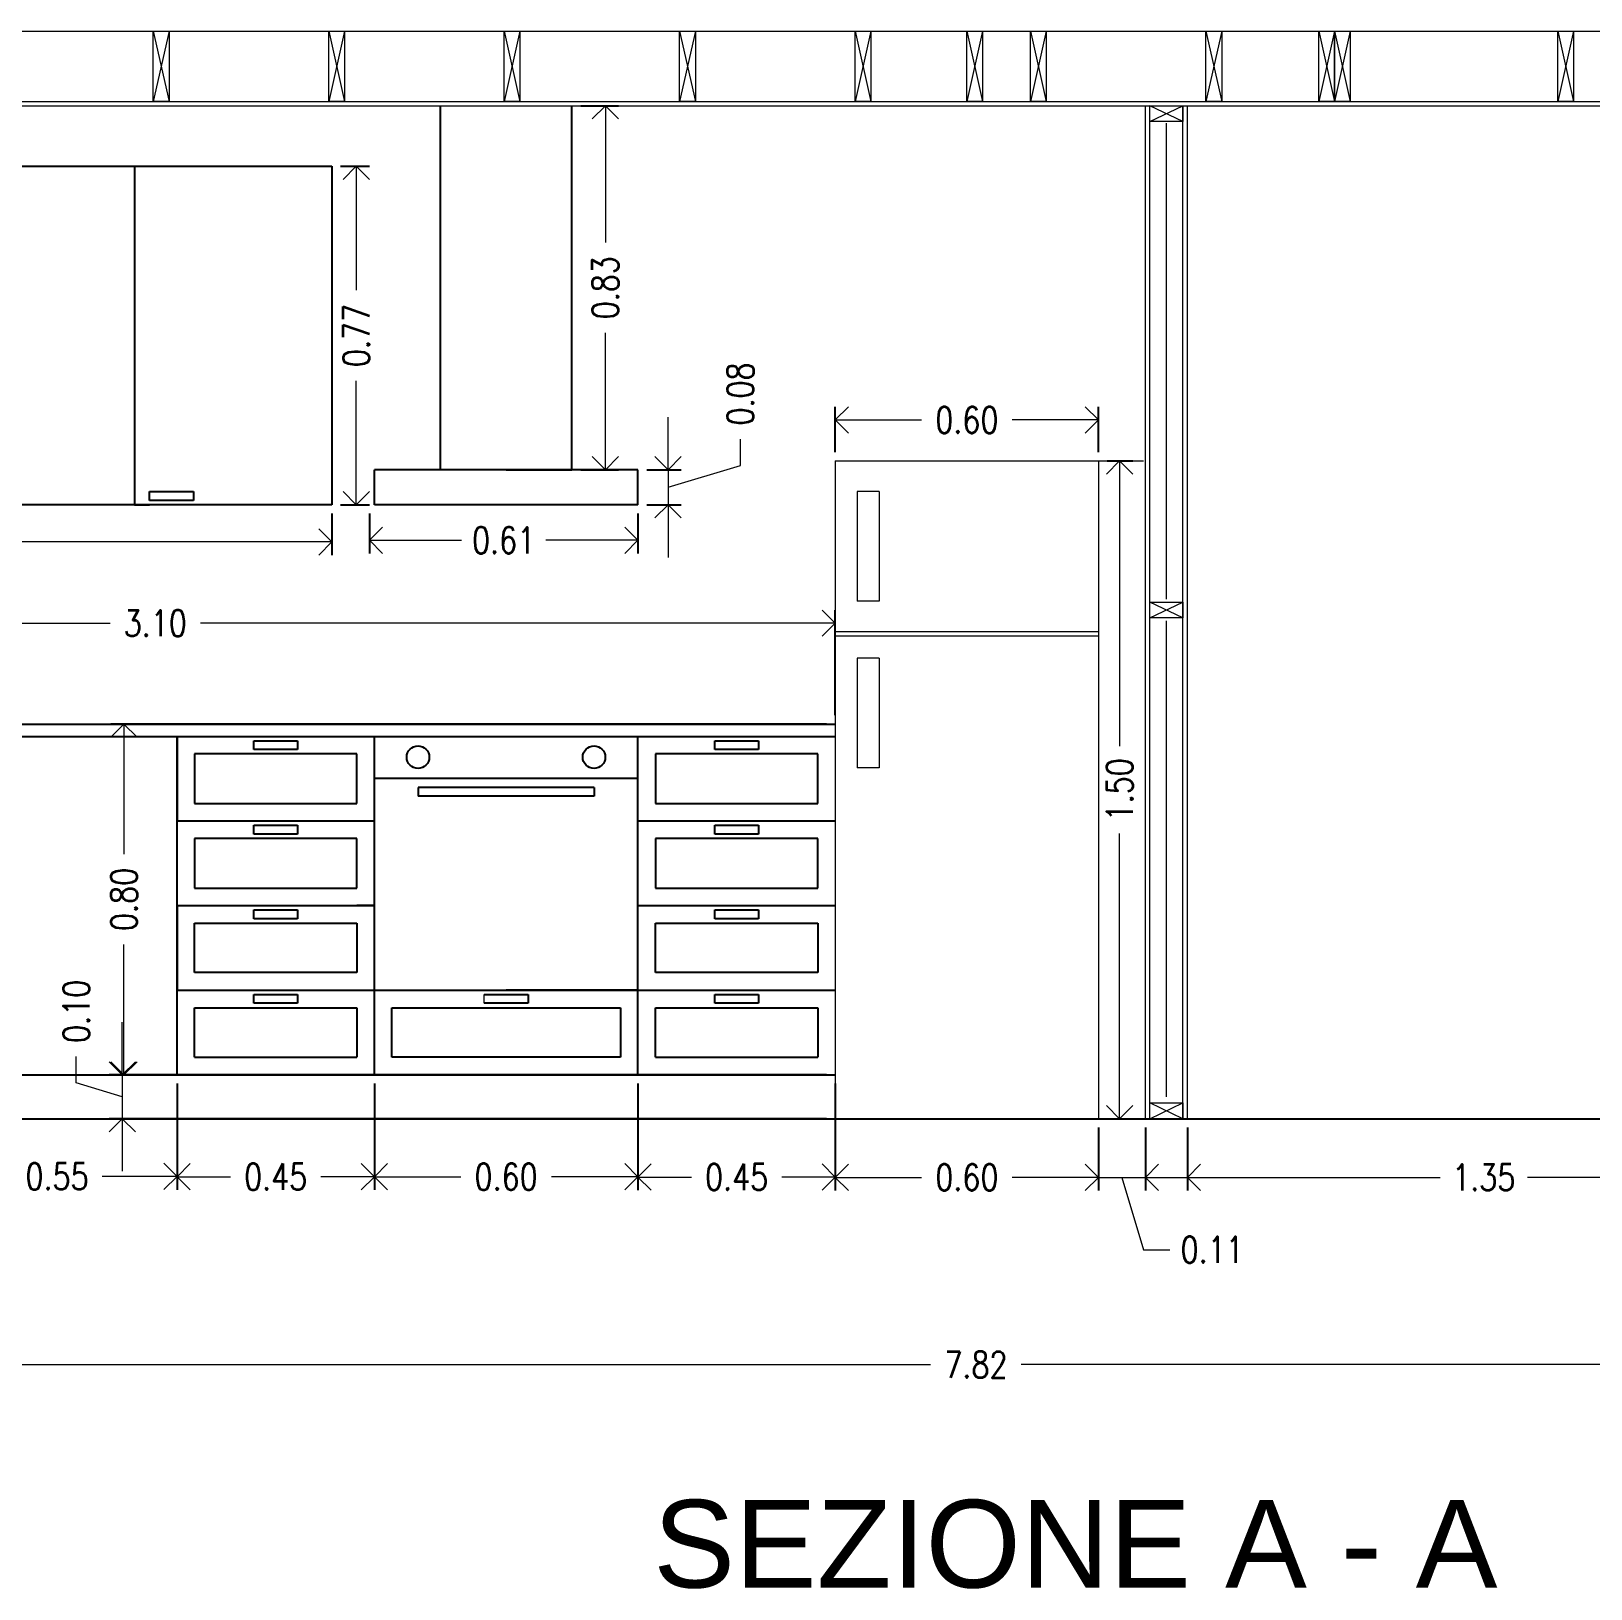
# Model space of a CAD drawing. Header units: inches. Extents: x -102.5 to -49.9, y 36.2 to 69.9.
# Drawn here: x -90.622 to -87.066, y 43.2 to 46.753 of the extents above; entities that cross this region are included whole.
import ezdxf

# ---------------------------------------------------------------- set-up
doc = ezdxf.new("R2010")
doc.units = ezdxf.units.IN
doc.header["$MEASUREMENT"] = 0
doc.layers.get('DEFPOINTS').update_dxf_attribs({"color": 210})
for name, color, linetype, lineweight in [('A-ANNO-DIMS', 3, 'Continuous', 18), ('A-DETL-MBND', 3, 'Continuous', 18), ('A-WALL-PATT', 8, 'Continuous', 18), ('A-WALL-STUD', 3, 'Continuous', 18), ('arredi', 7, 'Continuous', 20)]:
    doc.layers.add(name, color=color, linetype=linetype, lineweight=lineweight)
doc.styles.add('E-ROMANS', font='romans.shx', dxfattribs={"width": 0.8})
doc.styles.get("Standard").update_dxf_attribs({"font": 'Arial.ttf'})
doc.dimstyles.new('Fabio1', dxfattribs={"dimscale": 0.001, "dimtxt": 60, "dimasz": 60, "dimexe": 30, "dimexo": 20, "dimgap": 30, "dimtad": 0, "dimzin": 0, "dimdsep": 46, "dimtxsty": 'E-ROMANS', "dimblk": 'OPEN90', "dimcen": 90, "dimclrd": 3, "dimclre": 3, "dimclrt": 3, "dimadec": 0, "dimazin": 0, "dimtfac": 1, "dimtmove": 1, "dimatfit": 3, "dimldrblk": 'OPEN90', "dimfxl": 1, "dimtfill": 1, "dimtolj": 1, "dimtzin": 0, "dimlwd": -1, "dimarcsym": 0})

# ---------------------------------------------------------------- blocks, each defined once
blk = doc.blocks.new('_Open90')
at = {"color": 0, "linetype": 'ByBlock', "lineweight": -2}
for p, q in [((0, 0), (-1, 0)), ((-0.5, 0.5), (0, 0)), ((0, 0), (-0.5, -0.5))]:
    blk.add_line(p, q, dxfattribs=at)
blk = doc.blocks.new('*D1303')
at = {"layer": 'A-ANNO-DIMS', "color": 3, "lineweight": -2, "transparency": 16777216}
for p, q in [((-88.7889, 45.7926), (-88.7889, 45.896)), ((-88.1889, 45.7926), (-88.1889, 45.896))]:
    blk.add_line(p, q, dxfattribs=at)
at = {"layer": 'A-ANNO-DIMS', "color": 3, "transparency": 16777216}
for p, q in [((-88.7289, 45.866), (-88.5921, 45.866)), ((-88.2489, 45.866), (-88.3858, 45.866))]:
    blk.add_line(p, q, dxfattribs=at)
at = {"layer": 'DEFPOINTS', "color": 0, "transparency": 16777216}
for p in [(-88.1889, 45.866), (-88.7889, 45.7726), (-88.1889, 45.7726)]:
    blk.add_point(p, dxfattribs=at)
at = {"layer": 'A-ANNO-DIMS', "color": 3, "transparency": 16777216, "xscale": 0.06, "yscale": 0.06, "zscale": 0.06, "rotation": 180}
blk.add_blockref('_Open90', (-88.7889, 45.866), dxfattribs=at)
at = {"layer": 'A-ANNO-DIMS', "color": 3, "transparency": 16777216, "xscale": 0.06, "yscale": 0.06, "zscale": 0.06}
blk.add_blockref('_Open90', (-88.1889, 45.866), dxfattribs=at)
at = {"layer": 'A-ANNO-DIMS', "color": 3, "transparency": 16777216, "insert": (-88.4889, 45.866), "char_height": 0.06, "attachment_point": 5, "style": 'E-ROMANS', "bg_fill": 3, "box_fill_scale": 1.25, "bg_fill_color": 256, "bg_fill_true_color": 13158600, "bg_fill_transparency": 0}
blk.add_mtext('\\A1;0.60', dxfattribs=at)
blk = doc.blocks.new('*D1304')
at = {"layer": 'A-ANNO-DIMS', "color": 3, "lineweight": -2, "transparency": 16777216}
for p, q in [((-91.8898, 45.6526), (-91.8898, 45.558)), ((-89.9367, 45.6526), (-89.9367, 45.558))]:
    blk.add_line(p, q, dxfattribs=at)
at = {"layer": 'A-ANNO-DIMS', "color": 3, "transparency": 16777216}
for p, q in [((-91.8298, 45.588), (-91.013, 45.588)), ((-89.9967, 45.588), (-90.8135, 45.588))]:
    blk.add_line(p, q, dxfattribs=at)
at = {"layer": 'DEFPOINTS', "color": 0, "transparency": 16777216}
for p in [(-91.8898, 45.6726), (-89.9367, 45.6726), (-89.9367, 45.588)]:
    blk.add_point(p, dxfattribs=at)
at = {"layer": 'A-ANNO-DIMS', "color": 3, "transparency": 16777216, "xscale": 0.06, "yscale": 0.06, "zscale": 0.06, "rotation": 180}
blk.add_blockref('_Open90', (-91.8898, 45.588), dxfattribs=at)
at = {"layer": 'A-ANNO-DIMS', "color": 3, "transparency": 16777216, "xscale": 0.06, "yscale": 0.06, "zscale": 0.06}
blk.add_blockref('_Open90', (-89.9367, 45.588), dxfattribs=at)
at = {"layer": 'A-ANNO-DIMS', "color": 3, "transparency": 16777216, "insert": (-90.9133, 45.588), "char_height": 0.06, "attachment_point": 5, "style": 'E-ROMANS', "bg_fill": 3, "box_fill_scale": 1.25, "bg_fill_color": 256, "bg_fill_true_color": 13158600, "bg_fill_transparency": 0}
blk.add_mtext('\\A1;1.95', dxfattribs=at)
blk = doc.blocks.new('*D1291')
at = {"layer": 'A-ANNO-DIMS', "color": 3, "lineweight": -2, "transparency": 16777216}
for p, q in [((-89.9167, 46.4445), (-89.8512, 46.4445)), ((-89.9167, 45.6726), (-89.8512, 45.6726))]:
    blk.add_line(p, q, dxfattribs=at)
at = {"layer": 'A-ANNO-DIMS', "color": 3, "transparency": 16777216}
for p, q in [((-89.8812, 46.3845), (-89.8812, 46.1617)), ((-89.8812, 45.7326), (-89.8812, 45.9554))]:
    blk.add_line(p, q, dxfattribs=at)
at = {"layer": 'DEFPOINTS', "color": 0, "transparency": 16777216}
for p in [(-89.9367, 46.4445), (-89.9367, 45.6726), (-89.8812, 45.6726)]:
    blk.add_point(p, dxfattribs=at)
at = {"layer": 'A-ANNO-DIMS', "color": 3, "transparency": 16777216, "xscale": 0.06, "yscale": 0.06, "zscale": 0.06}
for p, rotation in [((-89.8812, 46.4445), 90), ((-89.8812, 45.6726), 270)]:
    blk.add_blockref('_Open90', p, dxfattribs=dict(at, rotation=rotation))
at = {"layer": 'A-ANNO-DIMS', "color": 3, "transparency": 16777216, "insert": (-89.8812, 46.0586), "char_height": 0.06, "attachment_point": 5, "rotation": 90, "style": 'E-ROMANS', "bg_fill": 3, "box_fill_scale": 1.25, "bg_fill_color": 256, "bg_fill_true_color": 13158600, "bg_fill_transparency": 0}
blk.add_mtext('\\A1;0.77', dxfattribs=at)
blk = doc.blocks.new('*D1292')
at = {"layer": 'A-ANNO-DIMS', "color": 3, "lineweight": -2, "transparency": 16777216}
for p, q in [((-89.8512, 45.6526), (-89.8512, 45.5618)), ((-89.2389, 45.6526), (-89.2389, 45.5618))]:
    blk.add_line(p, q, dxfattribs=at)
at = {"layer": 'A-ANNO-DIMS', "color": 3, "transparency": 16777216}
for p, q in [((-89.7912, 45.5918), (-89.6413, 45.5918)), ((-89.2989, 45.5918), (-89.4488, 45.5918))]:
    blk.add_line(p, q, dxfattribs=at)
at = {"layer": 'DEFPOINTS', "color": 0, "transparency": 16777216}
for p in [(-89.8512, 45.6726), (-89.2389, 45.6726), (-89.2389, 45.5918)]:
    blk.add_point(p, dxfattribs=at)
at = {"layer": 'A-ANNO-DIMS', "color": 3, "transparency": 16777216, "xscale": 0.06, "yscale": 0.06, "zscale": 0.06, "rotation": 180}
blk.add_blockref('_Open90', (-89.8512, 45.5918), dxfattribs=at)
at = {"layer": 'A-ANNO-DIMS', "color": 3, "transparency": 16777216, "xscale": 0.06, "yscale": 0.06, "zscale": 0.06}
blk.add_blockref('_Open90', (-89.2389, 45.5918), dxfattribs=at)
at = {"layer": 'A-ANNO-DIMS', "color": 3, "transparency": 16777216, "insert": (-89.5451, 45.5918), "char_height": 0.06, "attachment_point": 5, "style": 'E-ROMANS', "bg_fill": 3, "box_fill_scale": 1.25, "bg_fill_color": 256, "bg_fill_true_color": 13158600, "bg_fill_transparency": 0}
blk.add_mtext('\\A1;0.61', dxfattribs=at)
blk = doc.blocks.new('*D1293')
at = {"layer": 'A-ANNO-DIMS', "color": 3, "lineweight": -2, "transparency": 16777216}
for p, q in [((-89.3693, 46.5826), (-89.2831, 46.5826)), ((-89.3693, 45.7526), (-89.2831, 45.7526))]:
    blk.add_line(p, q, dxfattribs=at)
at = {"layer": 'A-ANNO-DIMS', "color": 3, "transparency": 16777216}
for p, q in [((-89.3131, 46.5226), (-89.3131, 46.2708)), ((-89.3131, 45.8126), (-89.3131, 46.0645))]:
    blk.add_line(p, q, dxfattribs=at)
at = {"layer": 'DEFPOINTS', "color": 0, "transparency": 16777216}
for p in [(-89.3893, 46.5826), (-89.3893, 45.7526), (-89.3131, 45.7526)]:
    blk.add_point(p, dxfattribs=at)
at = {"layer": 'A-ANNO-DIMS', "color": 3, "transparency": 16777216, "xscale": 0.06, "yscale": 0.06, "zscale": 0.06}
for p, rotation in [((-89.3131, 46.5826), 90), ((-89.3131, 45.7526), 270)]:
    blk.add_blockref('_Open90', p, dxfattribs=dict(at, rotation=rotation))
at = {"layer": 'A-ANNO-DIMS', "color": 3, "transparency": 16777216, "insert": (-89.3131, 46.1676), "char_height": 0.06, "attachment_point": 5, "rotation": 90, "style": 'E-ROMANS', "bg_fill": 3, "box_fill_scale": 1.25, "bg_fill_color": 256, "bg_fill_true_color": 13158600, "bg_fill_transparency": 0}
blk.add_mtext('\\A1;0.83', dxfattribs=at)
blk = doc.blocks.new('*D1294')
at = {"layer": 'A-ANNO-DIMS', "color": 3, "transparency": 16777216}
for p, q in [((-89.1701, 45.8126), (-89.1701, 45.8726)), ((-89.0051, 45.7621), (-89.0051, 45.8221)), ((-89.1701, 45.7126), (-89.0051, 45.7621)), ((-89.1701, 45.7526), (-89.1701, 45.6726)), ((-89.1701, 45.7526), (-89.1701, 45.6726)), ((-89.1701, 45.6126), (-89.1701, 45.5526))]:
    blk.add_line(p, q, dxfattribs=at)
at = {"layer": 'A-ANNO-DIMS', "color": 3, "lineweight": -2, "transparency": 16777216}
for p, q in [((-89.2189, 45.7526), (-89.1401, 45.7526)), ((-89.2189, 45.6726), (-89.1401, 45.6726))]:
    blk.add_line(p, q, dxfattribs=at)
at = {"layer": 'DEFPOINTS', "color": 0, "transparency": 16777216}
for p in [(-89.2389, 45.7526), (-89.2389, 45.6726), (-89.1701, 45.6726)]:
    blk.add_point(p, dxfattribs=at)
at = {"layer": 'A-ANNO-DIMS', "color": 3, "transparency": 16777216, "xscale": 0.06, "yscale": 0.06, "zscale": 0.06}
for p, rotation in [((-89.1701, 45.7526), 270), ((-89.1701, 45.6726), 90)]:
    blk.add_blockref('_Open90', p, dxfattribs=dict(at, rotation=rotation))
at = {"layer": 'A-ANNO-DIMS', "color": 3, "transparency": 16777216, "insert": (-89.0051, 45.9253), "char_height": 0.06, "attachment_point": 5, "rotation": 90, "style": 'E-ROMANS', "bg_fill": 3, "box_fill_scale": 1.25, "bg_fill_color": 256, "bg_fill_true_color": 13158600, "bg_fill_transparency": 0}
blk.add_mtext('\\A1;0.08', dxfattribs=at)
blk = doc.blocks.new('*D1295')
at = {"layer": 'A-ANNO-DIMS', "color": 3, "lineweight": -2, "transparency": 16777216}
for p, q in [((-91.8898, 45.1926), (-91.8898, 45.4326)), ((-88.7889, 45.1926), (-88.7889, 45.4326))]:
    blk.add_line(p, q, dxfattribs=at)
at = {"layer": 'A-ANNO-DIMS', "color": 3, "transparency": 16777216}
for p, q in [((-91.8298, 45.4026), (-90.4425, 45.4026)), ((-88.8489, 45.4026), (-90.2362, 45.4026))]:
    blk.add_line(p, q, dxfattribs=at)
at = {"layer": 'DEFPOINTS', "color": 0, "transparency": 16777216}
for p in [(-88.7889, 45.4026), (-91.8898, 45.1726), (-88.7889, 45.1726)]:
    blk.add_point(p, dxfattribs=at)
at = {"layer": 'A-ANNO-DIMS', "color": 3, "transparency": 16777216, "xscale": 0.06, "yscale": 0.06, "zscale": 0.06, "rotation": 180}
blk.add_blockref('_Open90', (-91.8898, 45.4026), dxfattribs=at)
at = {"layer": 'A-ANNO-DIMS', "color": 3, "transparency": 16777216, "xscale": 0.06, "yscale": 0.06, "zscale": 0.06}
blk.add_blockref('_Open90', (-88.7889, 45.4026), dxfattribs=at)
at = {"layer": 'A-ANNO-DIMS', "color": 3, "transparency": 16777216, "insert": (-90.3394, 45.4026), "char_height": 0.06, "attachment_point": 5, "style": 'E-ROMANS', "bg_fill": 3, "box_fill_scale": 1.25, "bg_fill_color": 256, "bg_fill_true_color": 13158600, "bg_fill_transparency": 0}
blk.add_mtext('\\A1;3.10', dxfattribs=at)
blk = doc.blocks.new('*D1296')
at = {"layer": 'A-ANNO-DIMS', "color": 3, "lineweight": -2, "transparency": 16777216}
for p, q in [((-88.8089, 45.1726), (-90.4407, 45.1726)), ((-88.8089, 44.3726), (-90.4407, 44.3726))]:
    blk.add_line(p, q, dxfattribs=at)
at = {"layer": 'A-ANNO-DIMS', "color": 3, "transparency": 16777216}
for p, q in [((-90.4107, 45.1126), (-90.4107, 44.8758)), ((-90.4107, 44.4326), (-90.4107, 44.6695))]:
    blk.add_line(p, q, dxfattribs=at)
at = {"layer": 'DEFPOINTS', "color": 0, "transparency": 16777216}
for p in [(-88.7889, 45.1726), (-90.4107, 44.3726), (-88.7889, 44.3726)]:
    blk.add_point(p, dxfattribs=at)
at = {"layer": 'A-ANNO-DIMS', "color": 3, "transparency": 16777216, "xscale": 0.06, "yscale": 0.06, "zscale": 0.06}
for p, rotation in [((-90.4107, 45.1726), 90), ((-90.4107, 44.3726), 270)]:
    blk.add_blockref('_Open90', p, dxfattribs=dict(at, rotation=rotation))
at = {"layer": 'A-ANNO-DIMS', "color": 3, "transparency": 16777216, "insert": (-90.4107, 44.7726), "char_height": 0.06, "attachment_point": 5, "rotation": 90, "style": 'E-ROMANS', "bg_fill": 3, "box_fill_scale": 1.25, "bg_fill_color": 256, "bg_fill_true_color": 13158600, "bg_fill_transparency": 0}
blk.add_mtext('\\A1;0.80', dxfattribs=at)
blk = doc.blocks.new('*D1297')
at = {"layer": 'A-ANNO-DIMS', "color": 3, "transparency": 16777216}
for p, q in [((-90.4145, 44.4326), (-90.4145, 44.4926)), ((-90.5195, 44.3541), (-90.5195, 44.4141)), ((-90.4145, 44.3226), (-90.5195, 44.3541)), ((-90.4145, 44.3726), (-90.4145, 44.2726)), ((-90.4145, 44.3726), (-90.4145, 44.2726)), ((-90.4145, 44.2126), (-90.4145, 44.1526))]:
    blk.add_line(p, q, dxfattribs=at)
at = {"layer": 'A-ANNO-DIMS', "color": 3, "lineweight": -2, "transparency": 16777216}
for p, q in [((-88.8089, 44.3726), (-90.4445, 44.3726)), ((-88.8089, 44.2726), (-90.4445, 44.2726))]:
    blk.add_line(p, q, dxfattribs=at)
at = {"layer": 'DEFPOINTS', "color": 0, "transparency": 16777216}
for p in [(-88.7889, 44.3726), (-90.4145, 44.2726), (-88.7889, 44.2726)]:
    blk.add_point(p, dxfattribs=at)
at = {"layer": 'A-ANNO-DIMS', "color": 3, "transparency": 16777216, "xscale": 0.06, "yscale": 0.06, "zscale": 0.06}
for p, rotation in [((-90.4145, 44.3726), 270), ((-90.4145, 44.2726), 90)]:
    blk.add_blockref('_Open90', p, dxfattribs=dict(at, rotation=rotation))
at = {"layer": 'A-ANNO-DIMS', "color": 3, "transparency": 16777216, "insert": (-90.5195, 44.5173), "char_height": 0.06, "attachment_point": 5, "rotation": 90, "style": 'E-ROMANS', "bg_fill": 3, "box_fill_scale": 1.25, "bg_fill_color": 256, "bg_fill_true_color": 13158600, "bg_fill_transparency": 0}
blk.add_mtext('\\A1;0.10', dxfattribs=at)
blk = doc.blocks.new('*D1285')
at = {"layer": 'A-ANNO-DIMS', "color": 3, "lineweight": -2, "transparency": 16777216}
for p, q in [((-90.8367, 44.3526), (-90.8367, 44.1109)), ((-90.2898, 44.3526), (-90.2898, 44.1109))]:
    blk.add_line(p, q, dxfattribs=at)
at = {"layer": 'A-ANNO-DIMS', "color": 3, "transparency": 16777216}
for p, q in [((-90.7767, 44.1409), (-90.6664, 44.1409)), ((-90.3498, 44.1409), (-90.4601, 44.1409))]:
    blk.add_line(p, q, dxfattribs=at)
at = {"layer": 'DEFPOINTS', "color": 0, "transparency": 16777216}
for p in [(-90.8367, 44.3726), (-90.2898, 44.3726), (-90.2898, 44.1409)]:
    blk.add_point(p, dxfattribs=at)
at = {"layer": 'A-ANNO-DIMS', "color": 3, "transparency": 16777216, "xscale": 0.06, "yscale": 0.06, "zscale": 0.06, "rotation": 180}
blk.add_blockref('_Open90', (-90.8367, 44.1409), dxfattribs=at)
at = {"layer": 'A-ANNO-DIMS', "color": 3, "transparency": 16777216, "xscale": 0.06, "yscale": 0.06, "zscale": 0.06}
blk.add_blockref('_Open90', (-90.2898, 44.1409), dxfattribs=at)
at = {"layer": 'A-ANNO-DIMS', "color": 3, "transparency": 16777216, "insert": (-90.5633, 44.1409), "char_height": 0.06, "attachment_point": 5, "style": 'E-ROMANS', "bg_fill": 3, "box_fill_scale": 1.25, "bg_fill_color": 256, "bg_fill_true_color": 13158600, "bg_fill_transparency": 0}
blk.add_mtext('\\A1;0.55', dxfattribs=at)
blk = doc.blocks.new('*D1286')
at = {"layer": 'A-ANNO-DIMS', "color": 3, "lineweight": -2, "transparency": 16777216}
for p, q in [((-90.2898, 44.3526), (-90.2898, 44.1101)), ((-89.8398, 44.3526), (-89.8398, 44.1101))]:
    blk.add_line(p, q, dxfattribs=at)
at = {"layer": 'A-ANNO-DIMS', "color": 3, "transparency": 16777216}
for p, q in [((-90.2298, 44.1401), (-90.168, 44.1401)), ((-89.8998, 44.1401), (-89.9617, 44.1401))]:
    blk.add_line(p, q, dxfattribs=at)
at = {"layer": 'DEFPOINTS', "color": 0, "transparency": 16777216}
for p in [(-90.2898, 44.3726), (-89.8398, 44.3726), (-89.8398, 44.1401)]:
    blk.add_point(p, dxfattribs=at)
at = {"layer": 'A-ANNO-DIMS', "color": 3, "transparency": 16777216, "xscale": 0.06, "yscale": 0.06, "zscale": 0.06, "rotation": 180}
blk.add_blockref('_Open90', (-90.2898, 44.1401), dxfattribs=at)
at = {"layer": 'A-ANNO-DIMS', "color": 3, "transparency": 16777216, "xscale": 0.06, "yscale": 0.06, "zscale": 0.06}
blk.add_blockref('_Open90', (-89.8398, 44.1401), dxfattribs=at)
at = {"layer": 'A-ANNO-DIMS', "color": 3, "transparency": 16777216, "insert": (-90.0648, 44.1401), "char_height": 0.06, "attachment_point": 5, "style": 'E-ROMANS', "bg_fill": 3, "box_fill_scale": 1.25, "bg_fill_color": 256, "bg_fill_true_color": 13158600, "bg_fill_transparency": 0}
blk.add_mtext('\\A1;0.45', dxfattribs=at)
blk = doc.blocks.new('*D1287')
at = {"layer": 'A-ANNO-DIMS', "color": 3, "lineweight": -2, "transparency": 16777216}
for p, q in [((-89.8398, 44.3526), (-89.8398, 44.1101)), ((-89.2389, 44.3526), (-89.2389, 44.1101))]:
    blk.add_line(p, q, dxfattribs=at)
at = {"layer": 'A-ANNO-DIMS', "color": 3, "transparency": 16777216}
for p, q in [((-89.7798, 44.1401), (-89.6425, 44.1401)), ((-89.2989, 44.1401), (-89.4362, 44.1401))]:
    blk.add_line(p, q, dxfattribs=at)
at = {"layer": 'DEFPOINTS', "color": 0, "transparency": 16777216}
for p in [(-89.8398, 44.3726), (-89.2389, 44.3726), (-89.2389, 44.1401)]:
    blk.add_point(p, dxfattribs=at)
at = {"layer": 'A-ANNO-DIMS', "color": 3, "transparency": 16777216, "xscale": 0.06, "yscale": 0.06, "zscale": 0.06, "rotation": 180}
blk.add_blockref('_Open90', (-89.8398, 44.1401), dxfattribs=at)
at = {"layer": 'A-ANNO-DIMS', "color": 3, "transparency": 16777216, "xscale": 0.06, "yscale": 0.06, "zscale": 0.06}
blk.add_blockref('_Open90', (-89.2389, 44.1401), dxfattribs=at)
at = {"layer": 'A-ANNO-DIMS', "color": 3, "transparency": 16777216, "insert": (-89.5394, 44.1401), "char_height": 0.06, "attachment_point": 5, "style": 'E-ROMANS', "bg_fill": 3, "box_fill_scale": 1.25, "bg_fill_color": 256, "bg_fill_true_color": 13158600, "bg_fill_transparency": 0}
blk.add_mtext('\\A1;0.60', dxfattribs=at)
blk = doc.blocks.new('*D1288')
at = {"layer": 'A-ANNO-DIMS', "color": 3, "lineweight": -2, "transparency": 16777216}
for p, q in [((-89.2389, 44.3526), (-89.2389, 44.1095)), ((-88.7889, 44.3526), (-88.7889, 44.1095))]:
    blk.add_line(p, q, dxfattribs=at)
at = {"layer": 'A-ANNO-DIMS', "color": 3, "transparency": 16777216}
for p, q in [((-89.1789, 44.1395), (-89.1171, 44.1395)), ((-88.8489, 44.1395), (-88.9108, 44.1395))]:
    blk.add_line(p, q, dxfattribs=at)
at = {"layer": 'DEFPOINTS', "color": 0, "transparency": 16777216}
for p in [(-89.2389, 44.3726), (-88.7889, 44.3726), (-88.7889, 44.1395)]:
    blk.add_point(p, dxfattribs=at)
at = {"layer": 'A-ANNO-DIMS', "color": 3, "transparency": 16777216, "xscale": 0.06, "yscale": 0.06, "zscale": 0.06, "rotation": 180}
blk.add_blockref('_Open90', (-89.2389, 44.1395), dxfattribs=at)
at = {"layer": 'A-ANNO-DIMS', "color": 3, "transparency": 16777216, "xscale": 0.06, "yscale": 0.06, "zscale": 0.06}
blk.add_blockref('_Open90', (-88.7889, 44.1395), dxfattribs=at)
at = {"layer": 'A-ANNO-DIMS', "color": 3, "transparency": 16777216, "insert": (-89.0139, 44.1395), "char_height": 0.06, "attachment_point": 5, "style": 'E-ROMANS', "bg_fill": 3, "box_fill_scale": 1.25, "bg_fill_color": 256, "bg_fill_true_color": 13158600, "bg_fill_transparency": 0}
blk.add_mtext('\\A1;0.45', dxfattribs=at)
blk = doc.blocks.new('*D1289')
at = {"layer": 'A-ANNO-DIMS', "color": 3, "lineweight": -2, "transparency": 16777216}
for p, q in [((-88.7889, 44.2526), (-88.7889, 44.1087)), ((-88.1889, 44.2526), (-88.1889, 44.1087))]:
    blk.add_line(p, q, dxfattribs=at)
at = {"layer": 'A-ANNO-DIMS', "color": 3, "transparency": 16777216}
for p, q in [((-88.7289, 44.1387), (-88.5921, 44.1387)), ((-88.2489, 44.1387), (-88.3858, 44.1387))]:
    blk.add_line(p, q, dxfattribs=at)
at = {"layer": 'DEFPOINTS', "color": 0, "transparency": 16777216}
for p in [(-88.7889, 44.2726), (-88.1889, 44.2726), (-88.1889, 44.1387)]:
    blk.add_point(p, dxfattribs=at)
at = {"layer": 'A-ANNO-DIMS', "color": 3, "transparency": 16777216, "xscale": 0.06, "yscale": 0.06, "zscale": 0.06, "rotation": 180}
blk.add_blockref('_Open90', (-88.7889, 44.1387), dxfattribs=at)
at = {"layer": 'A-ANNO-DIMS', "color": 3, "transparency": 16777216, "xscale": 0.06, "yscale": 0.06, "zscale": 0.06}
blk.add_blockref('_Open90', (-88.1889, 44.1387), dxfattribs=at)
at = {"layer": 'A-ANNO-DIMS', "color": 3, "transparency": 16777216, "insert": (-88.4889, 44.1387), "char_height": 0.06, "attachment_point": 5, "style": 'E-ROMANS', "bg_fill": 3, "box_fill_scale": 1.25, "bg_fill_color": 256, "bg_fill_true_color": 13158600, "bg_fill_transparency": 0}
blk.add_mtext('\\A1;0.60', dxfattribs=at)
blk = doc.blocks.new('*D1290')
at = {"layer": 'A-ANNO-DIMS', "color": 3, "lineweight": -2, "transparency": 16777216}
for p, q in [((-88.1889, 44.2526), (-88.1889, 44.1087)), ((-88.0819, 44.2526), (-88.0819, 44.1087))]:
    blk.add_line(p, q, dxfattribs=at)
at = {"layer": 'A-ANNO-DIMS', "color": 3, "transparency": 16777216}
for p, q in [((-88.2489, 44.1387), (-88.3089, 44.1387)), ((-88.1889, 44.1387), (-88.0819, 44.1387)), ((-88.1889, 44.1387), (-88.0819, 44.1387)), ((-88.1354, 44.1387), (-88.0859, 43.9737)), ((-88.0219, 44.1387), (-87.9619, 44.1387)), ((-88.0859, 43.9737), (-88.0259, 43.9737))]:
    blk.add_line(p, q, dxfattribs=at)
at = {"layer": 'DEFPOINTS', "color": 0, "transparency": 16777216}
for p in [(-88.1889, 44.2726), (-88.0819, 44.2726), (-88.0819, 44.1387)]:
    blk.add_point(p, dxfattribs=at)
at = {"layer": 'A-ANNO-DIMS', "color": 3, "transparency": 16777216, "xscale": 0.06, "yscale": 0.06, "zscale": 0.06}
blk.add_blockref('_Open90', (-88.1889, 44.1387), dxfattribs=at)
at = {"layer": 'A-ANNO-DIMS', "color": 3, "transparency": 16777216, "xscale": 0.06, "yscale": 0.06, "zscale": 0.06, "rotation": 180}
blk.add_blockref('_Open90', (-88.0819, 44.1387), dxfattribs=at)
at = {"layer": 'A-ANNO-DIMS', "color": 3, "transparency": 16777216, "insert": (-87.9296, 43.9737), "char_height": 0.06, "attachment_point": 5, "style": 'E-ROMANS', "bg_fill": 3, "box_fill_scale": 1.25, "bg_fill_color": 256, "bg_fill_true_color": 13158600, "bg_fill_transparency": 0}
blk.add_mtext('\\A1;0.11', dxfattribs=at)
blk = doc.blocks.new('*D1276')
at = {"layer": 'A-ANNO-DIMS', "color": 3, "lineweight": -2, "transparency": 16777216}
for p, q in [((-88.1689, 45.7726), (-88.1106, 45.7726)), ((-88.1689, 44.2726), (-88.1106, 44.2726))]:
    blk.add_line(p, q, dxfattribs=at)
at = {"layer": 'A-ANNO-DIMS', "color": 3, "transparency": 16777216}
for p, q in [((-88.1406, 45.7126), (-88.1406, 45.1223)), ((-88.1406, 44.3326), (-88.1406, 44.9229))]:
    blk.add_line(p, q, dxfattribs=at)
at = {"layer": 'DEFPOINTS', "color": 0, "transparency": 16777216}
for p in [(-88.1889, 45.7726), (-88.1889, 44.2726), (-88.1406, 44.2726)]:
    blk.add_point(p, dxfattribs=at)
at = {"layer": 'A-ANNO-DIMS', "color": 3, "transparency": 16777216, "xscale": 0.06, "yscale": 0.06, "zscale": 0.06}
for p, rotation in [((-88.1406, 45.7726), 90), ((-88.1406, 44.2726), 270)]:
    blk.add_blockref('_Open90', p, dxfattribs=dict(at, rotation=rotation))
at = {"layer": 'A-ANNO-DIMS', "color": 3, "transparency": 16777216, "insert": (-88.1406, 45.0226), "char_height": 0.06, "attachment_point": 5, "rotation": 90, "style": 'E-ROMANS', "bg_fill": 3, "box_fill_scale": 1.25, "bg_fill_color": 256, "bg_fill_true_color": 13158600, "bg_fill_transparency": 0}
blk.add_mtext('\\A1;1.50', dxfattribs=at)
blk = doc.blocks.new('*D1277')
at = {"layer": 'A-ANNO-DIMS', "color": 3, "lineweight": -2, "transparency": 16777216}
for p, q in [((-87.9859, 44.2526), (-87.9859, 44.1087)), ((-86.6348, 44.2526), (-86.6348, 44.1087))]:
    blk.add_line(p, q, dxfattribs=at)
at = {"layer": 'A-ANNO-DIMS', "color": 3, "transparency": 16777216}
for p, q in [((-87.9259, 44.1387), (-87.4101, 44.1387)), ((-86.6948, 44.1387), (-87.2106, 44.1387))]:
    blk.add_line(p, q, dxfattribs=at)
at = {"layer": 'DEFPOINTS', "color": 0, "transparency": 16777216}
for p in [(-87.9859, 44.2726), (-86.6348, 44.2726), (-86.6348, 44.1387)]:
    blk.add_point(p, dxfattribs=at)
at = {"layer": 'A-ANNO-DIMS', "color": 3, "transparency": 16777216, "xscale": 0.06, "yscale": 0.06, "zscale": 0.06, "rotation": 180}
blk.add_blockref('_Open90', (-87.9859, 44.1387), dxfattribs=at)
at = {"layer": 'A-ANNO-DIMS', "color": 3, "transparency": 16777216, "xscale": 0.06, "yscale": 0.06, "zscale": 0.06}
blk.add_blockref('_Open90', (-86.6348, 44.1387), dxfattribs=at)
at = {"layer": 'A-ANNO-DIMS', "color": 3, "transparency": 16777216, "insert": (-87.3104, 44.1387), "char_height": 0.06, "attachment_point": 5, "style": 'E-ROMANS', "bg_fill": 3, "box_fill_scale": 1.25, "bg_fill_color": 256, "bg_fill_true_color": 13158600, "bg_fill_transparency": 0}
blk.add_mtext('\\A1;1.35', dxfattribs=at)
blk = doc.blocks.new('*D1273')
at = {"layer": 'A-ANNO-DIMS', "color": 3, "lineweight": -2, "transparency": 16777216}
for p, q in [((-92.3798, 44.1226), (-92.3798, 43.6817)), ((-84.5568, 44.0526), (-84.5568, 43.6817))]:
    blk.add_line(p, q, dxfattribs=at)
at = {"layer": 'A-ANNO-DIMS', "color": 3, "transparency": 16777216}
for p, q in [((-92.3198, 43.7117), (-88.5715, 43.7117)), ((-84.6168, 43.7117), (-88.3652, 43.7117))]:
    blk.add_line(p, q, dxfattribs=at)
at = {"layer": 'DEFPOINTS', "color": 0, "transparency": 16777216}
for p in [(-92.3798, 44.1426), (-84.5568, 44.0726), (-84.5568, 43.7117)]:
    blk.add_point(p, dxfattribs=at)
at = {"layer": 'A-ANNO-DIMS', "color": 3, "transparency": 16777216, "xscale": 0.06, "yscale": 0.06, "zscale": 0.06, "rotation": 180}
blk.add_blockref('_Open90', (-92.3798, 43.7117), dxfattribs=at)
at = {"layer": 'A-ANNO-DIMS', "color": 3, "transparency": 16777216, "xscale": 0.06, "yscale": 0.06, "zscale": 0.06}
blk.add_blockref('_Open90', (-84.5568, 43.7117), dxfattribs=at)
at = {"layer": 'A-ANNO-DIMS', "color": 3, "transparency": 16777216, "insert": (-88.4683, 43.7117), "char_height": 0.06, "attachment_point": 5, "style": 'E-ROMANS', "bg_fill": 3, "box_fill_scale": 1.25, "bg_fill_color": 256, "bg_fill_true_color": 13158600, "bg_fill_transparency": 0}
blk.add_mtext('\\A1;7.82', dxfattribs=at)

msp = doc.modelspace()

# ---------------------------------------------------------------- linework, layer by layer
for p, q in [((-89.6893, 45.7526), (-89.6893, 46.5826)), ((-89.3893, 45.7526), (-89.3893, 46.5826)), ((-90.8367, 46.4445), (-90.3867, 46.4445)), ((-90.3867, 46.4445), (-89.9367, 46.4445)), ((-90.3867, 46.4445), (-90.3867, 45.6726)), ((-89.9367, 46.4445), (-89.9367, 45.6726)), ((-89.8398, 45.6726), (-89.8398, 45.7526)), ((-89.2389, 45.7526), (-89.8398, 45.7526)), ((-89.5393, 45.7526), (-89.6893, 45.7526)), ((-89.2389, 45.7526), (-89.5393, 45.7526)), ((-89.5393, 45.7526), (-89.3893, 45.7526)), ((-89.2389, 45.6726), (-89.2389, 45.7526)), ((-90.3523, 45.6826), (-90.3523, 45.7026)), ((-90.3523, 45.7026), (-90.2523, 45.7026)), ((-90.2523, 45.7026), (-90.2523, 45.6826)), ((-89.9367, 45.6726), (-91.8898, 45.6726)), ((-90.3867, 45.6726), (-90.3523, 45.6726)), ((-90.2523, 45.6826), (-90.3523, 45.6826)), ((-89.2389, 45.6726), (-89.8398, 45.6726)), ((-91.8898, 45.1726), (-88.7889, 45.1726)), ((-91.8898, 45.1445), (-88.7889, 45.1445)), ((-90.2898, 44.3726), (-90.2898, 45.1445)), ((-90.2898, 45.1445), (-90.2898, 44.9516)), ((-90.1148, 45.1145), (-90.1148, 45.1345)), ((-90.1148, 45.1345), (-90.0648, 45.1345)), ((-90.0648, 45.1345), (-90.0148, 45.1345)), ((-90.0148, 45.1345), (-90.0148, 45.1145)), ((-89.8398, 44.3726), (-89.8398, 45.1445)), ((-89.2389, 44.3726), (-89.2389, 45.1445)), ((-89.0639, 45.1145), (-89.0639, 45.1345)), ((-89.0639, 45.1345), (-89.0139, 45.1345)), ((-89.0139, 45.1345), (-88.9639, 45.1345)), ((-88.9639, 45.1345), (-88.9639, 45.1145)), ((-89.8798, 45.1045), (-90.2498, 45.1045)), ((-90.2498, 45.1045), (-90.2498, 44.9916)), ((-90.0148, 45.1145), (-90.1148, 45.1145)), ((-89.8798, 44.9916), (-89.8798, 45.1045)), ((-88.8289, 45.1045), (-89.1989, 45.1045)), ((-89.1989, 45.1045), (-89.1989, 44.9916)), ((-88.9639, 45.1145), (-89.0639, 45.1145)), ((-88.8289, 44.9916), (-88.8289, 45.1045)), ((-89.2389, 45.0481), (-89.8398, 45.0481)), ((-89.8398, 45.0481), (-89.8398, 45.0481)), ((-89.3389, 45.0281), (-89.7398, 45.0281)), ((-89.7398, 45.0281), (-89.7398, 45.0281)), ((-89.7398, 45.0281), (-89.7398, 45.0081)), ((-89.3389, 45.0281), (-89.3389, 45.0081)), ((-90.2498, 44.9916), (-89.8798, 44.9916)), ((-89.3389, 45.0081), (-89.7398, 45.0081)), ((-89.1989, 44.9916), (-88.8289, 44.9916)), ((-90.2898, 44.9516), (-89.8398, 44.9516)), ((-89.2389, 44.9516), (-88.7889, 44.9516)), ((-89.8798, 44.9116), (-90.2498, 44.9116)), ((-90.2498, 44.9116), (-90.2498, 44.7986)), ((-90.1148, 44.9216), (-90.1148, 44.9416)), ((-90.1148, 44.9416), (-90.0648, 44.9416)), ((-90.0148, 44.9216), (-90.1148, 44.9216)), ((-90.0648, 44.9416), (-90.0148, 44.9416)), ((-90.0148, 44.9416), (-90.0148, 44.9216)), ((-89.8798, 44.7986), (-89.8798, 44.9116)), ((-88.8289, 44.9116), (-89.1989, 44.9116)), ((-89.1989, 44.9116), (-89.1989, 44.7986)), ((-89.0639, 44.9216), (-89.0639, 44.9416)), ((-89.0639, 44.9416), (-89.0139, 44.9416)), ((-88.9639, 44.9216), (-89.0639, 44.9216)), ((-89.0139, 44.9416), (-88.9639, 44.9416)), ((-88.9639, 44.9416), (-88.9639, 44.9216)), ((-88.8289, 44.7986), (-88.8289, 44.9116)), ((-90.2498, 44.7986), (-89.8798, 44.7986)), ((-89.1989, 44.7986), (-88.8289, 44.7986)), ((-90.2898, 44.7586), (-89.8398, 44.7586)), ((-90.2898, 44.7586), (-90.2898, 44.5657)), ((-90.1148, 44.7286), (-90.1148, 44.7486)), ((-90.1148, 44.7486), (-90.0648, 44.7486)), ((-90.0648, 44.7486), (-90.0148, 44.7486)), ((-90.0148, 44.7486), (-90.0148, 44.7286)), ((-89.8398, 44.7586), (-89.8798, 44.7586)), ((-89.2389, 44.7586), (-88.7889, 44.7586)), ((-89.0639, 44.7286), (-89.0639, 44.7486)), ((-89.0639, 44.7486), (-89.0139, 44.7486)), ((-89.0139, 44.7486), (-88.9639, 44.7486)), ((-88.9639, 44.7486), (-88.9639, 44.7286)), ((-90.2498, 44.6057), (-90.2498, 44.7186)), ((-90.2498, 44.7186), (-89.8798, 44.7186)), ((-90.0148, 44.7286), (-90.1148, 44.7286)), ((-89.8798, 44.7186), (-89.8798, 44.6057)), ((-89.1989, 44.6057), (-89.1989, 44.7186)), ((-89.1989, 44.7186), (-88.8289, 44.7186)), ((-88.9639, 44.7286), (-89.0639, 44.7286)), ((-88.8289, 44.7186), (-88.8289, 44.6057)), ((-89.8798, 44.6057), (-90.2498, 44.6057)), ((-88.8289, 44.6057), (-89.1989, 44.6057)), ((-90.2898, 44.5657), (-89.8398, 44.5657)), ((-90.1148, 44.5357), (-90.1148, 44.5557)), ((-90.1148, 44.5557), (-90.0648, 44.5557)), ((-90.0648, 44.5557), (-90.0148, 44.5557)), ((-90.0148, 44.5557), (-90.0148, 44.5357)), ((-89.8398, 44.5657), (-89.2389, 44.5657)), ((-89.5893, 44.5557), (-89.5393, 44.5557)), ((-89.2389, 44.5657), (-89.5393, 44.5657)), ((-89.5393, 44.5557), (-89.4893, 44.5557)), ((-89.4893, 44.5557), (-89.4893, 44.5357)), ((-89.2389, 44.5657), (-89.2789, 44.5657)), ((-89.2389, 44.5657), (-88.7889, 44.5657)), ((-89.0639, 44.5357), (-89.0639, 44.5557)), ((-89.0639, 44.5557), (-89.0139, 44.5557)), ((-89.0139, 44.5557), (-88.9639, 44.5557)), ((-88.9639, 44.5557), (-88.9639, 44.5357)), ((-90.2498, 44.4126), (-90.2498, 44.5257)), ((-90.2498, 44.5257), (-89.8798, 44.5257)), ((-90.0148, 44.5357), (-90.1148, 44.5357)), ((-89.8798, 44.5257), (-89.8798, 44.4126)), ((-89.7998, 44.4126), (-89.7998, 44.5257)), ((-89.7998, 44.5257), (-89.2789, 44.5257)), ((-89.4893, 44.5357), (-89.5893, 44.5357)), ((-89.2789, 44.5257), (-89.2789, 44.4126)), ((-89.1989, 44.4126), (-89.1989, 44.5257)), ((-89.1989, 44.5257), (-88.8289, 44.5257)), ((-88.9639, 44.5357), (-89.0639, 44.5357)), ((-88.8289, 44.5257), (-88.8289, 44.4126)), ((-90.2498, 44.4126), (-89.8798, 44.4126)), ((-89.2789, 44.4126), (-89.7998, 44.4126)), ((-89.1989, 44.4126), (-88.8289, 44.4126)), ((-91.8898, 44.3726), (-88.7889, 44.3726)), ((-92.2858, 44.2726), (-84.9868, 44.2726))]:
    msp.add_line(p, q)
for centre in [(-89.7403, 45.0969), (-89.339, 45.0969)]:
    msp.add_circle(centre, 0.0257)
at = {"layer": 'A-DETL-MBND'}
for p, q in [((-88.0819, 46.5926), (-88.0719, 46.5926)), ((-88.0819, 44.2726), (-88.0819, 46.5826)), ((-87.9969, 44.2726), (-87.9969, 46.5826))]:
    msp.add_line(p, q, dxfattribs=at)
for points in [[(-91.9108, 46.7526), (-85.0618, 46.7526)], [(-91.9108, 46.5926), (-85.0728, 46.5926)], [(-91.8898, 46.5826), (-88.0819, 46.5826)], [(-88.0819, 46.5826), (-85.0728, 46.5826)], [(-88.0719, 44.2726), (-88.0719, 46.5826)], [(-87.9969, 44.2726), (-87.9859, 44.2726), (-87.9859, 46.5826)]]:
    msp.add_lwpolyline(points, dxfattribs=at)
at = {"layer": 'A-WALL-PATT', "ltscale": 0.1}
for p, q in [((-88.0344, 46.5426), (-88.0344, 45.4576)), ((-88.0344, 45.4076), (-88.0344, 44.3226))]:
    msp.add_line(p, q, dxfattribs=at)
at = {"layer": 'A-WALL-STUD'}
for p, q in [((-87.9969, 46.5466), (-88.0719, 46.5826)), ((-88.0719, 46.5466), (-87.9969, 46.5826)), ((-87.9969, 45.4146), (-88.0719, 45.4506)), ((-88.0719, 45.4146), (-87.9969, 45.4506)), ((-87.9969, 44.2726), (-88.0719, 44.3086)), ((-88.0719, 44.2726), (-87.9969, 44.3086))]:
    msp.add_line(p, q, dxfattribs=at)
for points in [[(-90.3078, 46.7526), (-90.3078, 46.5926), (-90.3438, 46.5926), (-90.3438, 46.7526), (-90.3078, 46.7526)], [(-90.3438, 46.7526), (-90.3078, 46.5926)], [(-90.3078, 46.7526), (-90.3438, 46.5926)], [(-89.9078, 46.7526), (-89.9078, 46.5926), (-89.9438, 46.5926), (-89.9438, 46.7526), (-89.9078, 46.7526)], [(-89.9438, 46.7526), (-89.9078, 46.5926)], [(-89.9078, 46.7526), (-89.9438, 46.5926)], [(-89.5078, 46.7526), (-89.5078, 46.5926), (-89.5438, 46.5926), (-89.5438, 46.7526), (-89.5078, 46.7526)], [(-89.5438, 46.7526), (-89.5078, 46.5926)], [(-89.5078, 46.7526), (-89.5438, 46.5926)], [(-89.1078, 46.7526), (-89.1078, 46.5926), (-89.1438, 46.5926), (-89.1438, 46.7526), (-89.1078, 46.7526)], [(-89.1438, 46.7526), (-89.1078, 46.5926)], [(-89.1078, 46.7526), (-89.1438, 46.5926)], [(-88.7078, 46.7526), (-88.7078, 46.5926), (-88.7438, 46.5926), (-88.7438, 46.7526), (-88.7078, 46.7526)], [(-88.7438, 46.7526), (-88.7078, 46.5926)], [(-88.7078, 46.7526), (-88.7438, 46.5926)], [(-88.4533, 46.7526), (-88.4533, 46.5926), (-88.4893, 46.5926), (-88.4893, 46.7526), (-88.4533, 46.7526)], [(-88.4893, 46.7526), (-88.4533, 46.5926)], [(-88.4533, 46.7526), (-88.4893, 46.5926)], [(-88.3078, 46.7526), (-88.3078, 46.5926), (-88.3438, 46.5926), (-88.3438, 46.7526), (-88.3078, 46.7526)], [(-88.3438, 46.7526), (-88.3078, 46.5926)], [(-88.3078, 46.7526), (-88.3438, 46.5926)], [(-87.9078, 46.7526), (-87.9078, 46.5926), (-87.9438, 46.5926), (-87.9438, 46.7526), (-87.9078, 46.7526)], [(-87.9438, 46.7526), (-87.9078, 46.5926)], [(-87.9078, 46.7526), (-87.9438, 46.5926)], [(-87.6508, 46.7526), (-87.6508, 46.5926), (-87.6868, 46.5926), (-87.6868, 46.7526), (-87.6508, 46.7526)], [(-87.6868, 46.7526), (-87.6508, 46.5926)], [(-87.6508, 46.7526), (-87.6868, 46.5926)], [(-87.6148, 46.7526), (-87.6148, 46.5926), (-87.6508, 46.5926), (-87.6508, 46.7526), (-87.6148, 46.7526)], [(-87.6508, 46.7526), (-87.6148, 46.5926)], [(-87.6148, 46.7526), (-87.6508, 46.5926)], [(-87.1058, 46.7526), (-87.1058, 46.5926), (-87.1418, 46.5926), (-87.1418, 46.7526), (-87.1058, 46.7526)], [(-87.1418, 46.7526), (-87.1058, 46.5926)], [(-87.1058, 46.7526), (-87.1418, 46.5926)]]:
    msp.add_lwpolyline(points, dxfattribs=at)
for points in [[(-87.9969, 46.5466), (-88.0719, 46.5466), (-88.0719, 46.5826), (-87.9969, 46.5826)], [(-87.9969, 45.4146), (-88.0719, 45.4146), (-88.0719, 45.4506), (-87.9969, 45.4506)], [(-87.9969, 44.2726), (-88.0719, 44.2726), (-88.0719, 44.3086), (-87.9969, 44.3086)]]:
    msp.add_lwpolyline(points, close=True, dxfattribs=at)
at = {"layer": 'arredi'}
for p, q in [((-90.8367, 46.4445), (-90.3867, 46.4445)), ((-88.1889, 45.7726), (-88.0863, 45.7726)), ((-89.5893, 44.5357), (-89.5893, 44.5557)), ((-90.2498, 44.3726), (-90.2498, 44.3726)), ((-89.1989, 44.3726), (-89.1989, 44.3726))]:
    msp.add_line(p, q, dxfattribs=at)
at = {"layer": 'arredi', "color": 0}
for p, q in [((-88.7889, 45.7726), (-88.1889, 45.7726)), ((-88.7889, 45.7726), (-88.7889, 44.2726)), ((-88.1889, 45.7726), (-88.1889, 44.2726)), ((-88.7389, 45.7026), (-88.7389, 45.4526)), ((-88.6889, 45.7026), (-88.7389, 45.7026)), ((-88.6889, 45.7026), (-88.6889, 45.4526)), ((-88.6889, 45.4526), (-88.7389, 45.4526)), ((-88.1889, 45.3826), (-88.7889, 45.3826)), ((-88.1889, 45.3726), (-88.7889, 45.3726)), ((-88.7389, 45.3226), (-88.7389, 45.0726)), ((-88.6889, 45.3226), (-88.7389, 45.3226)), ((-88.6889, 45.3226), (-88.6889, 45.0726)), ((-88.6889, 45.0726), (-88.7389, 45.0726)), ((-88.7889, 44.2726), (-88.1889, 44.2726))]:
    msp.add_line(p, q, dxfattribs=at)

# ---------------------------------------------------------------- texts
at = {"insert": (-89.204, 43.4033), "char_height": 0.2, "attachment_point": 1}
msp.add_mtext_dynamic_manual_height_columns('SEZIONE A - A', width=4.77858, gutter_width=1, heights=[0], dxfattribs=at)

# ---------------------------------------------------------------- next in the draw order: dimensions: what is measured, and where the dimension line sits
at = {"layer": 'A-ANNO-DIMS'}
dim = msp.add_linear_dim(base=(-89.3131, 45.7526), p1=(-89.3893, 46.5826), p2=(-89.3893, 45.7526), angle=90, dimstyle='Fabio1', dxfattribs=at)
dim.commit()
dim.dimension.update_dxf_attribs({"geometry": '*D1293', "text_midpoint": (-89.3131, 46.1676)})
for base, p1, p2, picture, middle in [((-88.1889, 45.866), (-88.7889, 45.7726), (-88.1889, 45.7726), '*D1303', (-88.4889, 45.866)), ((-89.9367, 45.588), (-91.8898, 45.6726), (-89.9367, 45.6726), '*D1304', (-90.9133, 45.588)), ((-88.7889, 45.4026), (-91.8898, 45.1726), (-88.7889, 45.1726), '*D1295', (-90.3394, 45.4026))]:
    dim = msp.add_linear_dim(base=base, p1=p1, p2=p2, dimstyle='Fabio1', dxfattribs=at)
    dim.commit()
    dim.dimension.update_dxf_attribs({"geometry": picture, "text_midpoint": middle})

# ---------------------------------------------------------------- next in the draw order: dimensions: what is measured, and where the dimension line sits
for base, p1, p2, picture, middle in [((-89.8812, 45.6726), (-89.9367, 46.4445), (-89.9367, 45.6726), '*D1291', (-89.8812, 46.0586)), ((-90.4107, 44.3726), (-88.7889, 45.1726), (-88.7889, 44.3726), '*D1296', (-90.4107, 44.7726))]:
    dim = msp.add_linear_dim(base=base, p1=p1, p2=p2, angle=90, dimstyle='Fabio1', dxfattribs=at)
    dim.commit()
    dim.dimension.update_dxf_attribs({"geometry": picture, "text_midpoint": middle})

# ---------------------------------------------------------------- next in the draw order: dimensions: what is measured, and where the dimension line sits
dim = msp.add_linear_dim(base=(-89.2389, 45.5918), p1=(-89.8512, 45.6726), p2=(-89.2389, 45.6726), dimstyle='Fabio1', dxfattribs=at)
dim.commit()
dim.dimension.update_dxf_attribs({"geometry": '*D1292', "text_midpoint": (-89.5451, 45.5918)})
dim = msp.add_linear_dim(base=(-90.4145, 44.2726), p1=(-88.7889, 44.3726), p2=(-88.7889, 44.2726), angle=90, dimstyle='Fabio1', dxfattribs=at)
dim.commit()
dim.dimension.update_dxf_attribs({"geometry": '*D1297', "text_midpoint": (-90.5195, 44.4441)})

# ---------------------------------------------------------------- next in the draw order: dimensions: what is measured, and where the dimension line sits
dim = msp.add_linear_dim(base=(-89.1701, 45.6726), p1=(-89.2389, 45.7526), p2=(-89.2389, 45.6726), angle=90, dimstyle='Fabio1', dxfattribs=at)
dim.commit()
dim.dimension.update_dxf_attribs({"geometry": '*D1294', "text_midpoint": (-89.0051, 45.8521)})
dim = msp.add_linear_dim(base=(-90.2898, 44.1409), p1=(-90.8367, 44.3726), p2=(-90.2898, 44.3726), dimstyle='Fabio1', dxfattribs=at)
dim.commit()
dim.dimension.update_dxf_attribs({"geometry": '*D1285', "text_midpoint": (-90.5633, 44.1409)})

# ---------------------------------------------------------------- next in the draw order: dimensions: what is measured, and where the dimension line sits
dim = msp.add_linear_dim(base=(-89.8398, 44.1401), p1=(-90.2898, 44.3726), p2=(-89.8398, 44.3726), dimstyle='Fabio1', dxfattribs=at)
dim.commit()
dim.dimension.update_dxf_attribs({"geometry": '*D1286', "text_midpoint": (-90.0648, 44.1401)})

# ---------------------------------------------------------------- next in the draw order: dimensions: what is measured, and where the dimension line sits
dim = msp.add_linear_dim(base=(-89.2389, 44.1401), p1=(-89.8398, 44.3726), p2=(-89.2389, 44.3726), dimstyle='Fabio1', dxfattribs=at)
dim.commit()
dim.dimension.update_dxf_attribs({"geometry": '*D1287', "text_midpoint": (-89.5394, 44.1401)})

# ---------------------------------------------------------------- next in the draw order: dimensions: what is measured, and where the dimension line sits
dim = msp.add_linear_dim(base=(-88.7889, 44.1395), p1=(-89.2389, 44.3726), p2=(-88.7889, 44.3726), dimstyle='Fabio1', dxfattribs=at)
dim.commit()
dim.dimension.update_dxf_attribs({"geometry": '*D1288', "text_midpoint": (-89.0139, 44.1395)})

# ---------------------------------------------------------------- next in the draw order: dimensions: what is measured, and where the dimension line sits
dim = msp.add_linear_dim(base=(-88.1889, 44.1387), p1=(-88.7889, 44.2726), p2=(-88.1889, 44.2726), dimstyle='Fabio1', dxfattribs=at)
dim.commit()
dim.dimension.update_dxf_attribs({"geometry": '*D1289', "text_midpoint": (-88.4889, 44.1387)})

# ---------------------------------------------------------------- next in the draw order: dimensions: what is measured, and where the dimension line sits
dim = msp.add_linear_dim(base=(-88.0819, 44.1387), p1=(-88.1889, 44.2726), p2=(-88.0819, 44.2726), dimstyle='Fabio1', dxfattribs=at)
dim.commit()
dim.dimension.update_dxf_attribs({"geometry": '*D1290', "text_midpoint": (-87.9959, 43.9737)})

# ---------------------------------------------------------------- next in the draw order: dimensions: what is measured, and where the dimension line sits
dim = msp.add_linear_dim(base=(-88.1406, 44.2726), p1=(-88.1889, 45.7726), p2=(-88.1889, 44.2726), angle=90, dimstyle='Fabio1', dxfattribs=at)
dim.commit()
dim.dimension.update_dxf_attribs({"geometry": '*D1276', "text_midpoint": (-88.1406, 45.0226)})
dim = msp.add_linear_dim(base=(-86.6348, 44.1387), p1=(-87.9859, 44.2726), p2=(-86.6348, 44.2726), dimstyle='Fabio1', dxfattribs=at)
dim.commit()
dim.dimension.update_dxf_attribs({"geometry": '*D1277', "text_midpoint": (-87.3104, 44.1387)})

# ---------------------------------------------------------------- next in the draw order: dimensions: what is measured, and where the dimension line sits
dim = msp.add_linear_dim(base=(-84.5568, 43.7117), p1=(-92.3798, 44.1426), p2=(-84.5568, 44.0726), dimstyle='Fabio1', dxfattribs=at)
dim.commit()
dim.dimension.update_dxf_attribs({"geometry": '*D1273', "text_midpoint": (-88.4683, 43.7117)})

doc.saveas('drawing.dxf')
